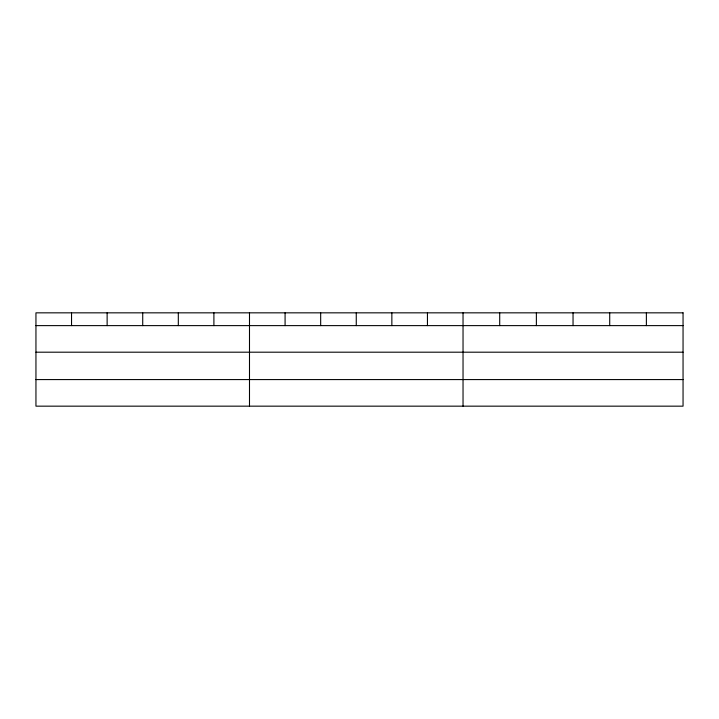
<?xml version="1.0" encoding="UTF-8"?>
<svg xmlns="http://www.w3.org/2000/svg" width="719" height="719" viewBox="0 0 719 719"><rect width="100%" height="100%" fill="white"/><g stroke="black" fill="none" stroke-linecap="round" stroke-linejoin="round"><path stroke-width="1.08" d="M35.95 325.617L683.05 325.617M35.95 352.193L683.05 352.193M35.95 379.578L683.05 379.578M646.381 312.837L646.381 325.617M609.712 312.837L609.712 325.617M573.043 312.837L573.043 325.617M536.374 312.837L536.374 325.617M499.705 312.837L499.705 325.617M463.036 312.837L463.036 406.163M427.446 312.837L427.446 325.617M391.855 312.837L391.855 325.617M356.264 312.837L356.264 325.617M320.674 312.837L320.674 325.617M285.084 312.837L285.084 325.617M249.493 312.837L249.493 406.163M213.903 312.837L213.903 325.617M178.312 312.837L178.312 325.617M142.722 312.837L142.722 325.617M107.131 312.837L107.131 325.617M71.54 312.837L71.54 325.617M683.05 312.837L35.95 312.837L35.95 406.163L683.05 406.163L683.05 312.837"/></g></svg>
